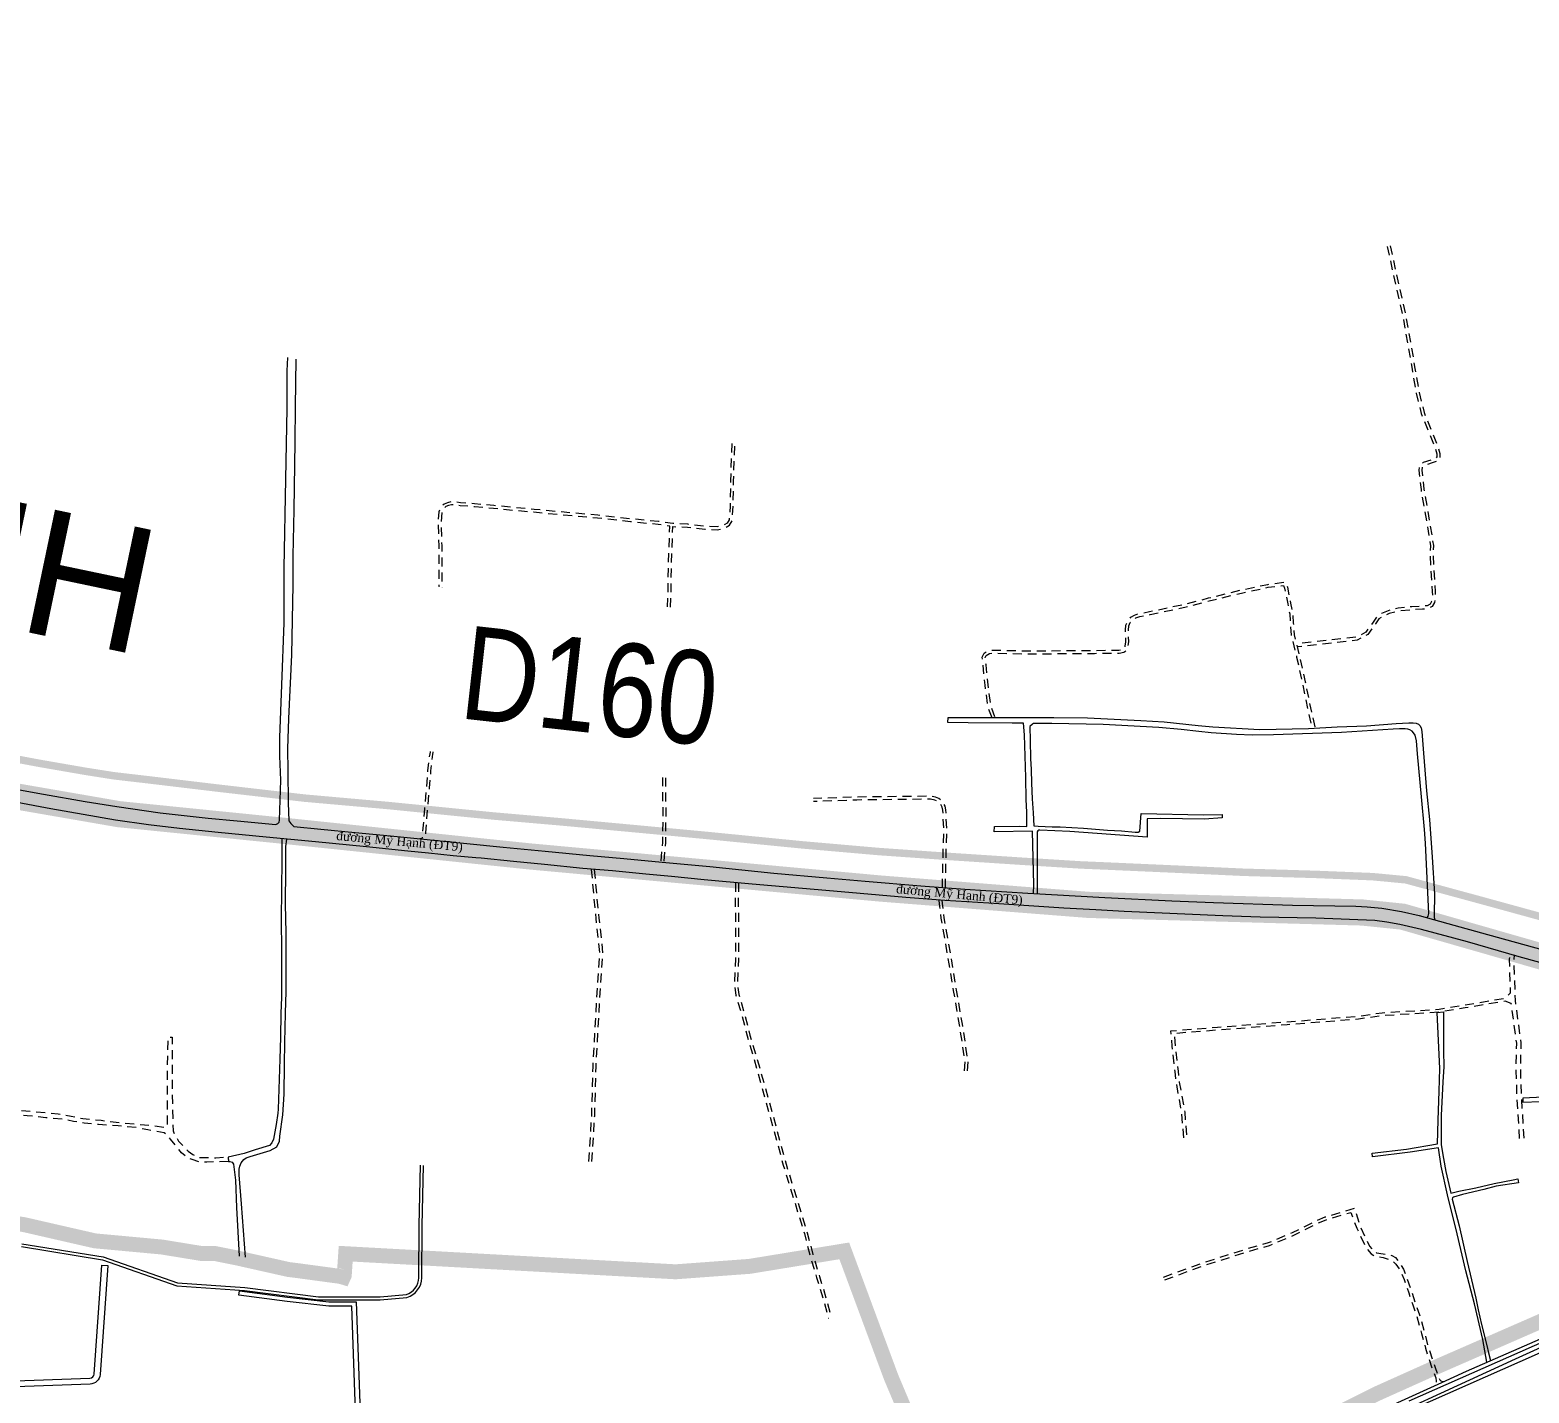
# Model space of a CAD drawing. Header units: metres. Extents: x 556238 to 587446, y 1177111 to 1219372.
# Drawn here: x 579595 to 580598, y 1202822 to 1203734 of the extents above; entities that cross this region are included whole.
import ezdxf

# ---------------------------------------------------------------- set-up
doc = ezdxf.new("R2010")
doc.units = ezdxf.units.M
doc.header["$MEASUREMENT"] = 0
doc.set_wipeout_variables(frame=1)
for name, pattern in [('CONTINOUS', [0]), ('DASHED2', [0.375, 0.25, -0.125]), ('HIDDEN2', [4.7625, 3.175, -1.5875]), ('Xr_GT Ben Luc$0$ACAD_ISO05W100', [33, 24, -3, 0, -3, 0, -3]), ('Xr_Nen GT$0$MON', [10, 6, -4])]:
    doc.linetypes.add(name, pattern=pattern)
for name, color, linetype, lineweight in [('CNTV-TEXT', 40, 'Continuous', 20), ('Pipe _Existing_PHL', 4, 'HIDDEN2', 30), ('PMV_TEXT', 3, 'CONTINOUS', 25), ('Xr_Nen GT$0$DUONG BT-NEN BT', 38, 'Continuous', 0), ('Xr_Nen GT$0$DUONG NHUA', 38, 'Continuous', 0), ('Xr_Nen GT$0$DUONG_DA', 38, 'Xr_Nen GT$0$MON', 0), ('Xr_Nen GT$1$SONG_HO', 250, 'Continuous', 0)]:
    doc.layers.add(name, color=color, linetype=linetype, lineweight=lineweight)
doc.layers.add('DUONG GIAO THONG', color=7, linetype='Continuous')
doc.layers.add('RANH XA', color=7, linetype='Xr_GT Ben Luc$0$ACAD_ISO05W100')
doc.styles.add('ARIAL', font='arial.ttf')
doc.styles.add('VNI-Helve-Condense_G', font='Vhelvcn.ttf')
doc.styles.add('Xr_Nen GT$0$Style-Times New Roman IF', font='times.ttf')

# ---------------------------------------------------------------- blocks, each defined once
blk = doc.blocks.new('GT CHINH')
at = {"layer": 'DUONG GIAO THONG', "color": 9, "ltscale": 0.1, "const_width": 17.5}
blk.add_lwpolyline([(14106.5, 4038), (14262.9, 4010.9), (14374, 3999.7), (14538.1, 3982.6), (14772.8, 3961.1), (14911.6, 3950.2), (15094.8, 3945.1), (15121.9, 3942.3), (15264.7, 3901.3)], dxfattribs=at)
at = {"layer": 'CNTV-TEXT', "ltscale": 5, "insert": (13960.9, 4216.6), "char_height": 84, "width": 701.804, "attachment_point": 5, "rotation": 348.1657, "style": 'ARIAL', "bg_fill": 3, "box_fill_scale": 1.2, "bg_fill_color": 256, "bg_fill_transparency": 0}
blk.add_mtext('Đ.MỸ HẠNH', dxfattribs=at)

msp = doc.modelspace()

# ---------------------------------------------------------------- linework, layer by layer
at = {"layer": 'Xr_Nen GT$0$DUONG BT-NEN BT', "flags": 128}
for points in [[(580266.43623, 1203156.37434), (580266.64826, 1203162.12321), (580265.83053, 1203198.00377), (580240.25274, 1203197.47262), (580240.31183, 1203201.13202), (580257.20628, 1203201.36807), (580261.93177, 1203201.07298), (580262.0339, 1203210.62586), (580261.62685, 1203219.27698), (580261.36765, 1203234.01235), (580260.3622, 1203262.45369), (580259.87686, 1203270.25846), (580252.29503, 1203270.22118), (580222.8, 1203270.44377), (580209.16456, 1203270.74121), (580209.27641, 1203274.1263), (580248.40478, 1203274.08912), (580279.97125, 1203274.13283), (580302.50692, 1203273.86828), (580338.19269, 1203272.16622), (580353.88571, 1203271.12247), (580376.76399, 1203268.77352), (580386.51259, 1203267.80168), (580417.9993, 1203265.97511), (580450.44162, 1203266.79384), (580469.62636, 1203267.72567), (580489.18848, 1203268.47589), (580509.04968, 1203270.10847), (580517.60195, 1203270.40727), (580520.47265, 1203270.58654), (580522.50591, 1203270.22801), (580524.00108, 1203269.57069), (580524.9579, 1203268.79382), (580525.79532, 1203267.12065), (580526.33343, 1203264.73042), (580527.47091, 1203250.2513), (580529.50442, 1203225.00125), (580531.41927, 1203205.90056), (580533.26969, 1203180.53916), (580534.69385, 1203156.13985), (580534.50638, 1203141.55973), (580534.61896, 1203140.21219), (580534.98685, 1203138.72599)], [(580529.95377, 1203140.16086), (580530.56628, 1203141.0319), (580530.98646, 1203142.92893), (580528.81337, 1203189.92733), (580528.00828, 1203199.22893), (580526.2065, 1203221.05954), (580523.49021, 1203249.85013), (580522.72573, 1203258.49012), (580521.93693, 1203262.14913), (580520.79215, 1203263.91277), (580519.76652, 1203265.00912), (580518.28741, 1203265.9148), (580516.92792, 1203266.31997), (580515.25817, 1203266.55827), (580511.4416, 1203266.41531), (580507.12437, 1203266.31997), (580472.53742, 1203263.95795), (580427.15217, 1203262.5501), (580412.87358, 1203262.28702), (580402.37825, 1203262.716), (580385.35687, 1203263.85997), (580376.99839, 1203264.64894), (580365.38212, 1203266.00741), (580350.28823, 1203267.29688), (580313.14449, 1203269.39425), (580278.63268, 1203270.0671), (580266.52912, 1203270.13911), (580265.69412, 1203269.68623), (580264.11993, 1203268.04174), (580264.28382, 1203258.59161), (580264.52114, 1203246.71018), (580264.80636, 1203239.33253), (580265.1779, 1203230.09543), (580265.6078, 1203219.6034), (580266.13302, 1203210.37058), (580266.63513, 1203201.64365), (580269.48322, 1203201.41921), (580279.02027, 1203201.01326), (580284.42197, 1203200.79828), (580299.92242, 1203199.95779), (580315.96923, 1203198.73731), (580325.39346, 1203198.21162), (580334.45247, 1203197.30409), (580336.53096, 1203197.35298), (580337.6879, 1203197.93087)], [(579763.45654, 1203193.00347), (579763.49034, 1203179.00543), (579763.02567, 1203138.78854), (579763.14384, 1203117.8679), (579763.1774, 1203101.42988), (579763.1436, 1203086.81365), (579762.80537, 1203076.01589), (579762.49972, 1203060.08384), (579762.1948, 1203045.33197), (579760.94158, 1203011.9282), (579760.90778, 1203009.32661), (579759.75717, 1203001.57756), (579757.82894, 1202991.76705), (579756.81377, 1202989.491), (579755.2921, 1202987.56509), (579745.62083, 1202984.62556), (579738.30913, 1202982.3582), (579727.62317, 1202979.92543), (579727.81624, 1202977.01723), (579728.69549, 1202976.94971), (579730.28475, 1202976.44285), (579731.09641, 1202975.15894), (579732.41528, 1202964.33093), (579733.15812, 1202946.10204), (579734.92246, 1202913.45669)], [(579739.17136, 1202912.80083), (579736.4152, 1202948.58077), (579734.9762, 1202968.01492), (579734.97717, 1202971.70271), (579735.35844, 1202973.81521), (579736.26152, 1202976.0773), (579738.13333, 1202978.15526), (579739.69293, 1202979.43663), (579742.29251, 1202980.33714), (579755.71568, 1202984.19141), (579760.1523, 1202986.7889), (579761.88989, 1202990.5414), (579762.16733, 1202993.90073), (579764.2502, 1203008.06016), (579765.01492, 1203021.99301), (579765.32738, 1203041.93), (579765.57102, 1203056.59697), (579765.95326, 1203076.16197), (579766.47483, 1203090.68959), (579766.44006, 1203105.04127), (579766.47483, 1203115.71647), (579766.33599, 1203129.96382), (579765.84943, 1203149.09009), (579766.12785, 1203172.63525), (579766.12882, 1203187.76184), (579766.75397, 1203192.75912)], [(580569.82207, 1202842.67395), (580567.06784, 1202857.75419), (580561.55866, 1202881.55063), (580555.827, 1202903.81422), (580549.87479, 1202928.45008), (580543.42703, 1202954.57663), (580539.23892, 1202973.81863), (580537.52953, 1202986.06415), (580518.41579, 1202983.09213), (580493.4082, 1202980.06507), (580493.07775, 1202982.54176), (580515.99226, 1202985.18355), (580536.70329, 1202988.76098), (580537.25598, 1203004.58305), (580537.91712, 1203024.03056), (580538.4134, 1203039.2441), (580536.56834, 1203076.71566), (580540.82089, 1203077.1302), (580540.88994, 1203050.95691), (580540.99426, 1203040.3546), (580540.40169, 1203030.27242), (580539.32013, 1203007.66934), (580539.1808, 1202994.24188), (580539.28439, 1202988.16054), (580540.71341, 1202979.02366), (580542.45684, 1202970.2329), (580545.76983, 1202955.62214), (580551.02273, 1202957.03857), (580562.46855, 1202959.31189), (580574.62512, 1202962.14856), (580587.40125, 1202964.70165), (580590.53066, 1202965.40113), (580591.02062, 1202962.6032), (580576.07457, 1202960.32989), (580567.77372, 1202958.15484), (580553.48589, 1202954.79521), (580547.46536, 1202953.11648), (580546.83534, 1202952.66183), (580546.69529, 1202951.64755), (580551.38381, 1202933.93761), (580556.72059, 1202910.00817), (580562.46028, 1202885.41271), (580564.11812, 1202877.55857), (580566.26227, 1202867.78241), (580569.79897, 1202853.80702), (580571.02739, 1202848.95651), (580572.23976, 1202843.68727)], [(579813.74751, 1202784.35858), (579810.42096, 1202880.06368), (579794.87015, 1202879.98328), (579766.94908, 1202883.22204), (579734.79086, 1202887.34107), (579735.172, 1202890.31676), (579767.3125, 1202886.2), (579795.03583, 1202882.98417), (579813.31798, 1202883.07869), (579816.74579, 1202784.46011)]]:
    msp.add_lwpolyline(points, dxfattribs=at)
msp.add_lwpolyline([(580337.6879, 1203197.93087), (580338.61727, 1203209.88885), (580380.1555, 1203208.9515), (580392.73714, 1203209.18657), (580392.77618, 1203206.84655), (580380.91028, 1203206.06654), (580351.50472, 1203206.5364), (580342.52724, 1203206.34141), (580342.58443, 1203194.00753), (580290.77432, 1203197.68095), (580270.69391, 1203198.69904, 0.4413420227), (580268.88207, 1203196.90448), (580268.93088, 1203156.25264)], format="xyb", dxfattribs=at)
msp.add_lwpolyline([(580648.30202, 1203021.99096), (580593.99198, 1203019.37512), (580593.99198, 1203016.70796), (580629.36019, 1203018.04154), (580629.60627, 1203016.18325), (580649.23015, 1203017.49136)], close=True, dxfattribs=at)
at = {"layer": 'Xr_Nen GT$0$DUONG NHUA', "flags": 128}
for points in [[(579759.35718, 1203202.3768), (579760.70985, 1203203.22549), (579761.59761, 1203204.11243), (579761.939, 1203205.34062), (579762.91771, 1203232.03608), (579762.1311, 1203248.151), (579762.19942, 1203260.64839), (579763.56158, 1203295.84107), (579764.93152, 1203337.3493), (579765.0424, 1203374.31187), (579766.1935, 1203433.70206), (579766.98813, 1203480.8442), (579767.15299, 1203506.1891), (579767.45815, 1203515.05334), (579767.45815, 1203515.05334)], [(579772.88612, 1203513.84573), (579772.3288, 1203481.98183), (579772.21671, 1203458.28298), (579771.51958, 1203413.12238), (579770.9027, 1203382.36459), (579770.84555, 1203362.76778), (579769.88898, 1203315.97128), (579767.9272, 1203273.52225), (579767.19919, 1203253.02464), (579767.53499, 1203238.39358), (579767.75894, 1203216.98239), (579768.20513, 1203204.99371), (579769.49069, 1203203.19211), (579770.57784, 1203201.93064), (579771.57156, 1203201.14899)], [(579585.55727, 1203226.15694), (579603.9734, 1203222.82103), (579631.84609, 1203217.76081), (579653.14848, 1203214.42774), (579682.09203, 1203210.23992), (579714.15162, 1203206.62843), (579733.57295, 1203204.81493), (579759.35718, 1203202.3768), (579759.35718, 1203202.3768)], [(580635.43738, 1203101.82031), (580591.4763, 1203113.962), (580556.77409, 1203123.9909), (580525.99982, 1203132.25646), (580511.59017, 1203135.62867), (580502.80763, 1203137.15137), (580494.81486, 1203138.23807), (580455.41829, 1203139.80556), (580418.06885, 1203140.52788), (580393.25213, 1203141.40242), (580327.13956, 1203144.27939), (580308.24928, 1203145.43889), (580286.82046, 1203146.47123), (580236.60881, 1203149.71199), (580207.18576, 1203151.60639), (580180.95582, 1203153.58061), (580132.53988, 1203157.76726), (580078.22862, 1203162.43919), (580046.1221, 1203165.54002), (580024.33511, 1203167.65895), (580006.96553, 1203169.27641), (579984.75131, 1203171.36178), (579964.92926, 1203172.98216), (579939.34685, 1203175.68319), (579918.42306, 1203177.74065), (579896.75303, 1203179.95161), (579893.32648, 1203180.18503), (579878.08645, 1203181.57258), (579861.68511, 1203183.2439), (579847.73843, 1203184.59573), (579820.20105, 1203187.43406), (579785.90127, 1203190.96416), (579752.88316, 1203194.04996), (579720.87974, 1203197.22173), (579694.91144, 1203199.79102), (579674.36648, 1203202.15362), (579652.25269, 1203205.27124), (579608.91019, 1203212.90328), (579586.46327, 1203217.18741)], [(579771.57156, 1203201.14899), (579789.54058, 1203199.34272), (579812.5256, 1203197.01612), (579836.25857, 1203194.77247), (579887.17877, 1203189.68844), (579911.57409, 1203187.33979), (579939.79231, 1203184.56245), (579969.59177, 1203181.63532), (579992.23443, 1203179.60802), (580017.97489, 1203177.34173), (580049.97418, 1203174.37185), (580092.72192, 1203169.97072), (580128.20952, 1203166.82861), (580153.77807, 1203164.62927), (580191.0694, 1203161.32234), (580220.60965, 1203159.24946), (580262.64908, 1203156.60318), (580314.19371, 1203153.52548), (580359.01338, 1203151.40908), (580386.89021, 1203150.27564), (580439.67493, 1203148.58519), (580482.11435, 1203147.75153), (580489.7633, 1203147.43175), (580499.5829, 1203146.5126), (580512.66589, 1203144.2227), (580524.60338, 1203141.61486), (580547.82912, 1203135.17257), (580580.77963, 1203125.87145), (580637.48159, 1203110.43395)], [(581098.64264, 1203053.51966), (581092.50515, 1203053.16543), (581086.58917, 1203052.56773), (581078.18644, 1203051.30323), (581067.65561, 1203048.84412), (581046.21366, 1203041.43866), (581016.62939, 1203031.1698), (580997.85972, 1203025.0831), (580967.90026, 1203016.03385), (580957.32785, 1203012.90784), (580946.59326, 1203009.37296), (580930.34438, 1203001.44045), (580900.12378, 1202987.22588), (580861.19139, 1202969.07507), (580807.77422, 1202943.98574), (580792.23754, 1202936.85811), (580756.80879, 1202921.17519), (580738.11546, 1202912.1801), (580706.50328, 1202898.33576), (580632.84024, 1202864.74247), (580588.67417, 1202844.52649), (580538.87175, 1202821.71331), (580499.9238, 1202803.83651), (580476.03497, 1202792.1478)], [(580470.57467, 1202796.87662), (580497.93625, 1202810.07944), (580539.78675, 1202828.94321), (580556.17884, 1202836.6822), (580617.99169, 1202863.60513)], [(580517.94132, 1202816.71701), (580626.41454, 1202864.77798)]]:
    msp.add_lwpolyline(points, dxfattribs=at)
for points in [[(579578.97294, 1202829.89336), (579634.97608, 1202831.88375, 0.3837201629), (579637.86225, 1202834.67294), (579642.95507, 1202907.62684), (579646.94536, 1202907.34828), (579641.85254, 1202834.39438, -0.383720163), (579635.11816, 1202827.88627), (579579.11502, 1202825.89589, 0.4076502565)], [(580622.83016, 1202534.27974), (580566.57756, 1202527.6941, -0.4230708898), (580553.10166, 1202536.35807), (580539.64923, 1202603.08385), (580533.249, 1202673.37149), (580528.07914, 1202712.93118), (580515.732, 1202770.86417), (580506.35831, 1202799.66811, -0.3753555437), (580508.94216, 1202805.71961), (580520.45966, 1202811.27025), (580628.90028, 1202859.31678)]]:
    msp.add_lwpolyline(points, format="xyb", dxfattribs=at)
at = {"layer": 'Xr_Nen GT$0$DUONG_DA', "flags": 128}
for points in [[(580503.22867, 1203589.40116), (580506.78146, 1203572.83504), (580513.39953, 1203543.60752), (580517.21602, 1203522.48443), (580519.74561, 1203507.24761), (580522.50365, 1203491.24498), (580525.97269, 1203477.55349), (580530.99116, 1203464.93117), (580535.2847, 1203454.34732), (580536.43458, 1203450.49019), (580536.43458, 1203448.61661), (580535.59514, 1203447.35847), (580532.56453, 1203446.42675), (580527.32681, 1203444.65271), (580524.60392, 1203442.66455), (580524.29052, 1203439.53287), (580525.76937, 1203426.58174), (580529.92686, 1203402.41795), (580532.07843, 1203388.96391), (580531.84569, 1203382.14348), (580532.29617, 1203373.30391), (580533.31719, 1203358.41082), (580533.38352, 1203354.30173), (580532.88481, 1203351.6545), (580531.89015, 1203349.84888), (580529.83346, 1203348.9199), (580526.56718, 1203348.49984), (580519.53668, 1203348.15883), (580510.57022, 1203347.2559), (580503.82304, 1203345.57923), (580499.42314, 1203343.70016), (580496.19031, 1203341.53607), (580493.73636, 1203337.94369), (580488.81211, 1203331.12196), (580482.43958, 1203327.80567), (580442.55809, 1203323.33142)], [(580505.18421, 1203589.82055), (580508.7346, 1203573.26559), (580515.35985, 1203544.00636), (580519.18668, 1203522.82602), (580521.71759, 1203507.58124), (580524.46143, 1203491.66106), (580527.87938, 1203478.17118), (580532.84708, 1203465.67655), (580537.174, 1203455.01044), (580538.43458, 1203450.78197), (580538.43458, 1203448.01064), (580536.86357, 1203445.65605), (580533.17933, 1203444.52338), (580528.25869, 1203442.85673), (580526.505, 1203441.57625), (580526.30192, 1203439.5469), (580527.75002, 1203426.86498), (580531.8999, 1203402.74544), (580534.08386, 1203389.08888), (580533.84743, 1203382.1603), (580534.29269, 1203373.42321), (580535.31608, 1203358.49542), (580535.38654, 1203354.131), (580534.791, 1203350.96977), (580533.32052, 1203348.3004), (580530.38468, 1203346.97432), (580526.74346, 1203346.50604), (580519.68542, 1203346.1637), (580510.91334, 1203345.28034), (580504.46103, 1203343.67694), (580500.38045, 1203341.93425), (580497.62388, 1203340.08897), (580495.37319, 1203336.79415), (580490.15614, 1203329.56678), (580483.03257, 1203325.85965), (580442.78107, 1203321.34389)], [(580064.56767, 1203457.43125), (580064.26655, 1203449.09326), (580063.75026, 1203432.21636), (580063.49408, 1203415.71228), (580062.78357, 1203406.31531), (580061.48665, 1203404.19144), (580059.84354, 1203403.18396), (580057.79324, 1203402.19908), (580054.69048, 1203401.76059), (580046.64997, 1203402.05658), (580035.08601, 1203403.43106), (580025.20823, 1203403.85834), (580025.21324, 1203403.99102), (580015.6119, 1203405.21206), (579997.10272, 1203407.04554), (579974.86736, 1203409.48555), (579947.85322, 1203411.88074), (579932.34422, 1203413.39447), (579905.24841, 1203415.91286), (579892.50405, 1203417.11496), (579882.98785, 1203417.83108), (579879.78946, 1203418.23057), (579876.80105, 1203418.39878), (579874.33583, 1203417.83695), (579872.12064, 1203416.95163), (579870.11895, 1203415.0879), (579868.49485, 1203411.7111), (579867.96078, 1203403.87151), (579868.47857, 1203389.0427), (579868.50459, 1203362.7176), (579869.79994, 1203326.66554), (579869.94053, 1203295.89035), (579869.36265, 1203286.64671), (579869.23472, 1203283.64309), (579868.86349, 1203279.33227), (579864.84389, 1203262.86014), (579862.41938, 1203249.81214), (579861.76617, 1203245.96588), (579861.03703, 1203238.59902), (579860.15045, 1203227.08314), (579858.87219, 1203213.01432), (579858.22585, 1203204.65821), (579857.66013, 1203197.19107), (579857.20369, 1203192.71059)], [(580019.29376, 1203177.96992), (580020.46537, 1203190.38481), (580020.586, 1203211.17097), (580020.39663, 1203231.13519), (580020.71559, 1203248.70725), (580021.35395, 1203271.3179), (580022.27164, 1203300.8781), (580022.67052, 1203315.76495), (580023.10907, 1203335.22712), (580023.86687, 1203355.61635), (580024.18588, 1203376.76011), (580025.13283, 1203401.85973), (580034.92453, 1203401.43617), (580046.49489, 1203400.06093), (580054.79444, 1203399.75541), (580058.37992, 1203400.26212), (580060.80174, 1203401.42546), (580062.94261, 1203402.73814), (580064.74156, 1203405.68414), (580065.4929, 1203415.62129), (580065.74978, 1203432.17026), (580066.26544, 1203449.02659), (580066.56637, 1203457.35907)], [(580017.3026, 1203178.15783), (580018.46591, 1203190.48476), (580018.58595, 1203211.16728), (580018.39646, 1203231.14386), (580018.7161, 1203248.75362), (580019.35483, 1203271.37716), (580020.27247, 1203300.93592), (580020.67112, 1203315.81426), (580021.10991, 1203335.28679), (580021.86743, 1203355.66858), (580022.18645, 1203376.8129), (580023.14567, 1203402.23785), (580015.38712, 1203403.22453), (579996.89506, 1203405.05633), (579974.66994, 1203407.49521), (579947.66776, 1203409.88934), (579932.15453, 1203411.40348), (579905.06196, 1203413.92157), (579892.33509, 1203415.12202), (579882.78875, 1203415.84041), (579879.60911, 1203416.23756), (579876.97036, 1203416.38609), (579874.93279, 1203415.92171), (579873.20995, 1203415.23317), (579871.75785, 1203413.88115), (579870.46406, 1203411.19113), (579869.96316, 1203403.83835), (579870.47854, 1203389.0786), (579870.50456, 1203362.75451), (579871.79978, 1203326.70603), (579871.94081, 1203295.83246), (579871.36, 1203286.54175), (579871.23106, 1203283.51468), (579870.84292, 1203279.0075), (579866.80007, 1203262.44006), (579864.38855, 1203249.462), (579863.74959, 1203245.69963), (579863.02945, 1203238.42375), (579862.14349, 1203226.91588), (579860.8652, 1203212.84671), (579860.22002, 1203204.50555), (579859.65245, 1203197.01415), (579859.19339, 1203192.50789)], [(580238.80308, 1203273.88772), (580236.62186, 1203279.60358), (580235.78349, 1203283.3312), (580234.06609, 1203295.71718), (580232.76284, 1203309.03293), (580232.11983, 1203314.55814), (580233.3544, 1203317.07663), (580236.50798, 1203318.98631), (580239.93287, 1203319.13918), (580262.15815, 1203318.65112), (580307.30935, 1203319.01583), (580323.66862, 1203319.21965), (580326.06804, 1203319.69187), (580327.25838, 1203320.48478), (580327.84334, 1203321.71524), (580328.22074, 1203324.73193), (580328.01941, 1203332.57199), (580328.281, 1203335.83912), (580329.50375, 1203338.64465), (580331.62992, 1203341.17586), (580334.09371, 1203342.51865), (580337.04792, 1203343.6309), (580344.11688, 1203344.94498), (580368.21539, 1203350.11542), (580383.62546, 1203354.0645), (580405.14182, 1203359.35613), (580423.1739, 1203363.18785), (580434.94775, 1203364.71284), (580436.42377, 1203361.23653), (580438.52479, 1203350.54873), (580439.87857, 1203343.62136), (580440.33074, 1203337.45153), (580440.85379, 1203329.44017), (580444.51478, 1203314.98084), (580448.23878, 1203298.00416), (580452.47745, 1203277.27133), (580454.82238, 1203267.42879)], [(580240.67164, 1203274.60078), (580238.54161, 1203280.18251), (580237.75307, 1203283.68859), (580236.05266, 1203295.95203), (580234.75154, 1203309.24595), (580234.17436, 1203314.20555), (580234.89208, 1203315.66966), (580237.10723, 1203317.01107), (580239.95553, 1203317.1382), (580262.14427, 1203316.65094), (580307.32988, 1203317.01593), (580323.87589, 1203317.22208), (580326.8452, 1203317.80646), (580328.82729, 1203319.12676), (580329.78789, 1203321.14741), (580330.22394, 1203324.63291), (580330.02146, 1203332.5177), (580330.24795, 1203335.34639), (580331.22147, 1203337.58006), (580332.91852, 1203339.60041), (580334.92864, 1203340.69594), (580337.58722, 1203341.69689), (580344.50949, 1203342.98371), (580368.6736, 1203348.16821), (580384.11254, 1203352.1247), (580405.58861, 1203357.40641), (580423.51075, 1203361.21477), (580433.69985, 1203362.5345), (580434.50148, 1203360.64649), (580436.56213, 1203350.16405), (580437.89269, 1203343.35552), (580438.33551, 1203337.31328), (580438.86998, 1203329.12696), (580442.5681, 1203314.52101), (580446.28217, 1203297.58957), (580450.52444, 1203276.83916), (580452.87684, 1203266.96528)], [(579565.17451, 1203220.61788), (579560.27662, 1203204.84499), (579546.35523, 1203164.11744), (579540.68046, 1203146.41395), (579531.62097, 1203120.92852), (579524.21761, 1203099.63511), (579520.51653, 1203087.58057), (579516.95211, 1203075.01292), (579513.64009, 1203066.95043), (579509.51544, 1203055.392), (579505.53304, 1203042.42124), (579502.53541, 1203033.38574), (579502.46465, 1203031.96872), (579503.16932, 1203030.03227), (579504.82545, 1203028.13104), (579512.92983, 1203025.3497), (579531.40553, 1203019.28251), (579546.14587, 1203015.47059), (579553.65111, 1203014.59038), (579576.10946, 1203012.22641), (579597.85025, 1203010.29005), (579613.79859, 1203008.80365), (579622.40484, 1203007.35678), (579630.40345, 1203005.70204), (579642.67114, 1203004.46722), (579654.82771, 1203003.02375), (579677.00764, 1203000.94346), (579685.53487, 1202999.67594), (579686.98383, 1203000.30565), (579686.87733, 1203019.86519), (579687.02079, 1203037.99366), (579687.35999, 1203060.2753), (579690.03544, 1203060.20406), (579690.03422, 1203028.16685), (579690.67542, 1202997.36505), (579690.99712, 1202996.70724), (579694.31473, 1202990.54071), (579700.73793, 1202983.76126), (579703.84157, 1202981.62261), (579708.59478, 1202979.58106), (579719.40402, 1202979.43849), (579727.62317, 1202979.92543), (579727.81624, 1202977.01723)], [(580207.5576, 1203160.1342), (580207.79755, 1203175.31831), (580208.47861, 1203198.91972), (580207.83373, 1203212.35464), (580207.26471, 1203214.67262), (580206.04242, 1203217.15879), (580204.81984, 1203218.60661), (580203.20844, 1203219.89466), (580200.90959, 1203220.68977), (580197.82218, 1203221.3659), (580181.62469, 1203221.24512), (580148.30525, 1203220.84895), (580119.19352, 1203219.84994)], [(580205.55785, 1203160.1658), (580205.798, 1203175.36296), (580206.47723, 1203198.90059), (580205.8453, 1203212.06561), (580205.37413, 1203213.98501), (580204.35593, 1203216.05604), (580203.41811, 1203217.16664), (580202.22893, 1203218.1172), (580200.36692, 1203218.76121), (580197.61312, 1203219.36429), (580181.64403, 1203219.24521), (580148.35144, 1203218.84936), (580119.26211, 1203217.85112)], [(579969.00307, 1202976.98189), (579970.85981, 1203007.6744), (579971.78639, 1203040.54298), (579974.23599, 1203085.15417), (579976.25941, 1203116.09032), (579975.67398, 1203123.1436), (579973.81717, 1203139.50436), (579972.29613, 1203155.54493), (579970.77986, 1203172.30048)], [(579970.99942, 1202976.86112), (579972.8581, 1203007.58582), (579973.78485, 1203040.45996), (579976.23241, 1203085.03408), (579978.26483, 1203116.10787), (579977.66463, 1203123.33913), (579975.8065, 1203139.71155), (579974.28761, 1203155.72946), (579972.77173, 1203172.48073)], [(580067.12763, 1203163.35332), (580066.87024, 1203149.66164), (580067.09437, 1203138.7539), (580067.06717, 1203112.6077), (580066.32308, 1203095.92003), (580067.33117, 1203088.28181), (580071.21219, 1203075.03824), (580074.82932, 1203060.99301), (580081.73869, 1203037.37493), (580089.87447, 1203008.18464), (580099.00313, 1202974.53909), (580113.13616, 1202928.62796), (580116.85571, 1202914.10292), (580121.3313, 1202899.35849), (580125.68225, 1202884.97969), (580129.20882, 1202871.97338)], [(580069.12727, 1203163.31573), (580068.87063, 1203149.66339), (580069.09439, 1203138.77341), (580069.06713, 1203112.5621), (580068.32894, 1203096.007), (580069.29381, 1203088.69633), (580073.14076, 1203075.569), (580076.75801, 1203061.52332), (580083.66183, 1203037.92422), (580091.80289, 1203008.71498), (580100.92452, 1202975.09531), (580115.06175, 1202929.17055), (580118.78227, 1202914.64172), (580123.24508, 1202899.9394), (580127.60494, 1202885.53113), (580131.13912, 1202872.49676)], [(580220.4012, 1203037.6228), (580220.66721, 1203044.22423), (580216.94894, 1203068.4086), (580212.99015, 1203091.31449), (580210.06515, 1203109.27335), (580204.74256, 1203139.71038), (580203.83387, 1203147.61044), (580203.37035, 1203151.68341)], [(580222.39958, 1203037.54227), (580222.67338, 1203044.33697), (580218.92289, 1203068.73089), (580214.96258, 1203091.64555), (580212.03726, 1203109.60638), (580206.72276, 1203139.99715), (580205.82091, 1203147.83778), (580205.35752, 1203151.90956)], [(580367.06412, 1202992.69786), (580365.66335, 1203009.63883), (580362.0407, 1203029.75258), (580361.22408, 1203037.24495), (580359.29882, 1203054.13718), (580358.39599, 1203064.38884), (580389.6384, 1203066.83128), (580436.02188, 1203070.39501), (580483.76808, 1203074.16735), (580499.76974, 1203076.46675), (580537.82904, 1203078.82969), (580555.00993, 1203081.71492), (580582.10362, 1203086.18189), (580585.74542, 1203089.85264), (580585.0417, 1203112.2329), (580585.23443, 1203115.36602)], [(580594.7354, 1202992.46457), (580593.01156, 1203021.92622), (580592.48844, 1203037.71326), (580592.78999, 1203056.24501), (580588.90827, 1203084.72097), (580588.0446, 1203112.18785), (580588.22877, 1203115.18183)], [(580591.74052, 1202992.28934), (580590.01446, 1203021.7889), (580589.48763, 1203037.68797), (580589.78668, 1203056.06579), (580586.15772, 1203082.68746), (580582.0404, 1203084.13058), (580555.33978, 1203079.7423), (580538.05724, 1203076.84001), (580499.97428, 1203074.4756), (580483.9893, 1203072.1786), (580436.17725, 1203068.40106), (580389.79295, 1203064.83726), (580360.56546, 1203062.55234), (580361.28886, 1203054.33818), (580363.21178, 1203037.46655), (580364.02138, 1203030.03853), (580367.64866, 1203009.89908), (580369.05732, 1202992.86267)], [(579727.81624, 1202977.01723), (579720.98672, 1202976.72292), (579713.31735, 1202976.40802), (579708.27479, 1202976.61792), (579703.54711, 1202978.1575), (579700.53539, 1202979.17228), (579696.36818, 1202982.63631), (579689.04895, 1202991.87391), (579686.68062, 1202994.69887), (579684.7896, 1202996.02854), (579673.75835, 1202998.12797), (579667.06963, 1202999.45755), (579653.92439, 1203000.82519), (579640.89732, 1203001.665), (579631.28659, 1203002.50812), (579624.10766, 1203003.76783), (579618.74973, 1203005.02745), (579605.60546, 1203006.21856), (579597.65621, 1203007.02333), (579593.0934, 1203007.55155), (579579.26076, 1203008.49626), (579559.60575, 1203010.59578), (579550.25545, 1203011.01413), (579539.55416, 1203013.40298), (579522.28962, 1203018.47667), (579507.35525, 1203022.9992), (579500.7718, 1203025.48349), (579499.12588, 1203024.67871), (579497.65504, 1203022.71923), (579493.76552, 1203008.9915), (579490.15514, 1202997.18618), (579485.80679, 1202982.49843), (579481.77843, 1202967.05606)], [(580353.56159, 1202899.56073), (580378.97476, 1202908.87473), (580409.87037, 1202918.72027), (580423.79054, 1202922.63271), (580439.83031, 1202929.44914), (580455.61524, 1202937.31334), (580461.67225, 1202939.82515), (580481.42355, 1202945.77963), (580484.81605, 1202933.87955), (580491.26916, 1202920.25605), (580493.88965, 1202917.11423), (580496.08632, 1202915.86331), (580500.47528, 1202915.07785), (580504.66777, 1202914.55422), (580506.24002, 1202914.06337), (580508.63096, 1202912.55794), (580510.8911, 1202909.90697), (580514.10829, 1202904.87837), (580516.401, 1202898.56206), (580519.41784, 1202889.74368), (580522.13826, 1202881.58049), (580524.80155, 1202874.28336), (580528.08415, 1202862.30278), (580530.71072, 1202852.48241), (580535.14272, 1202838.95113), (580537.47434, 1202832.83876), (580538.26192, 1202830.87107), (580539.01692, 1202830.14954), (580540.13276, 1202829.62483), (580541.01906, 1202829.59204)], [(580354.24983, 1202897.68288), (580379.6228, 1202906.98215), (580410.44474, 1202916.80421), (580424.45495, 1202920.74195), (580440.66812, 1202927.63208), (580456.44523, 1202935.49237), (580462.34565, 1202937.93925), (580478.805, 1202942.85552), (580482.72954, 1202932.37647), (580489.02557, 1202919.04113), (580492.42415, 1202915.07385), (580495.38579, 1202913.35901), (580500.4675, 1202912.68646), (580503.8335, 1202911.6103), (580506.32488, 1202910.23144), (580507.36899, 1202909.72674), (580508.96798, 1202908.09269), (580511.61449, 1202904.41222), (580514.51469, 1202897.89711), (580517.52294, 1202889.10382), (580520.24979, 1202880.92134), (580522.89446, 1202873.67521), (580526.15363, 1202861.78014), (580528.79289, 1202851.91233), (580533.25698, 1202838.28307), (580535.61149, 1202832.1107), (580535.95704, 1202829.88606), (580535.75863, 1202828.63211), (580535.39584, 1202827.57605), (580535.16509, 1202826.88301)]]:
    msp.add_lwpolyline(points, dxfattribs=at)
at = {"layer": 'Xr_Nen GT$1$SONG_HO', "flags": 128}
for points in [[(579589.19788, 1202919.91933), (579643.53114, 1202911.08434), (579693.30799, 1202893.65747), (579738.55553, 1202890.64022), (579787.88439, 1202884.42785), (579829.32345, 1202884.41861), (579847.19131, 1202885.98152, 0.324982261), (579857.22097, 1202899.12945), (579857.43568, 1202933.96573), (579858.25794, 1202974.33382)], [(579589.53908, 1202921.89012), (579644.02587, 1202913.03016), (579693.71229, 1202895.63495), (579738.74718, 1202892.63189), (579788.01006, 1202886.42782), (579829.23636, 1202886.41863), (579846.80577, 1202887.95543, 0.3201132474), (579855.22112, 1202899.1595), (579855.4358, 1202933.99226), (579856.25836, 1202974.37455)]]:
    msp.add_lwpolyline(points, format="xyb", dxfattribs=at)

# ---------------------------------------------------------------- texts
at = {"layer": 'Xr_Nen GT$0$DUONG NHUA', "char_height": 6, "attachment_point": 1, "rotation": 354.84088938, "style": 'Xr_Nen GT$0$Style-Times New Roman IF'}
for insert in [(579800.23801, 1203198.13745), (580174.8791, 1203162.50777)]:
    msp.add_mtext_dynamic_manual_height_columns('đường Mỹ Hạnh (ĐT9)', width=101.0570395, gutter_width=5, heights=[0], dxfattribs=dict(at, insert=insert))

# ---------------------------------------------------------------- next in the draw order: block references
at = {"layer": 'DUONG GIAO THONG'}
msp.add_blockref('GT CHINH', (565391.56753, 1199198.47471), dxfattribs=at)

# ---------------------------------------------------------------- next in the draw order: linework, layer by layer
at = {"layer": 'Pipe _Existing_PHL', "color": 5, "linetype": 'DASHED2', "ltscale": 500, "const_width": 5, "flags": 128}
msp.add_lwpolyline([(578621.9766, 1203523.17916), (578669.13791, 1203521.18088), (578707.34932, 1203518.62651), (578725.89174, 1203516.33597), (578751.70812, 1203511.15763), (578769.12598, 1203505.93196), (578783.4415, 1203498.63243), (578797.1853, 1203488.75869), (578811.7291, 1203475.55811), (578841.08339, 1203449.45325), (578859.69926, 1203433.43884), (578886.63073, 1203414.42712), (578898.66959, 1203406.54273), (578914.49562, 1203397.03721), (578922.86966, 1203392.3521), (578937.47068, 1203386.02803), (578946.08561, 1203383.31882), (578973.47789, 1203377.88157), (579025.08117, 1203368.21303), (579080.5357, 1203358.85164), (579102.65566, 1203354.42297), (579115.38334, 1203352.3435), (579160.04406, 1203343.01256), (579219.18229, 1203326.27791), (579281.96792, 1203308.62369), (579323.35517, 1203297.91191), (579341.71278, 1203293.62706), (579387.80651, 1203283.18023), (579448.46907, 1203270.25524), (579496.7001, 1203262.1471), (579550.41915, 1203252.98304), (579600.99475, 1203243.46057), (579632.32236, 1203238.02631), (579650.76815, 1203235.11988), (579661.12686, 1203233.90221), (579673.65071, 1203232.45025), (579720.09367, 1203226.89073), (579778.72197, 1203220.11732), (579834.92842, 1203215.13203), (579904.76372, 1203208.18552), (579949.67048, 1203204.2913), (580000.84895, 1203199.55127), (580047.10002, 1203195.21216), (580111.39855, 1203188.86401), (580162.81875, 1203184.37322), (580205.51029, 1203181.37312), (580264.65346, 1203177.49268), (580298.38194, 1203175.39086), (580315.75502, 1203174.65007), (580365.61876, 1203172.41829), (580407.10589, 1203170.48831), (580455.13995, 1203169.0731), (580493.2691, 1203167.54911), (580504.05258, 1203166.53888), (580515.71696, 1203165.42119), (580529.73553, 1203161.57785), (580566.12118, 1203151.68806), (580625.64228, 1203135.34609), (580668.6807, 1203123.44251), (580694.03458, 1203116.21596), (580718.00607, 1203109.38343), (580769.13988, 1203096.17873), (580827.25903, 1203080.70623), (580859.34, 1203071.7582), (580868.37198, 1203068.62957), (580875.3706, 1203066.27949), (580915.86863, 1203055.38552), (580943.52107, 1203047.4398), (580951.05637, 1203046.74699), (580962.62045, 1203047.03263), (580967.81926, 1203047.63361), (580971.73606, 1203048.26573), (580984.81032, 1203051.58373), (580997.47899, 1203055.26775), (581027.30966, 1203066.70836), (581050.57772, 1203074.6434), (581070.12443, 1203080.27627), (581086.63042, 1203082.62392), (581099.3803, 1203083.03159), (581172.90651, 1203078.78286), (581247.90566, 1203075.15943), (581297.69965, 1203074.68394), (581376.8391, 1203075.12061), (581459.73243, 1203076.57285), (581486.12172, 1203076.5585), (581556.5815, 1203076.78447), (581631.64421, 1203078.01926), (581653.84685, 1203078.60545), (581664.57916, 1203078.23202), (581681.27155, 1203076.46704), (581697.56482, 1203074.60758), (581743.43916, 1203066.47844), (581829.69137, 1203052.14074), (581917.63982, 1203037.94629), (581972.73609, 1203028.40587), (582073.67539, 1203011.68841), (582139.80618, 1202999.92852), (582181.69375, 1202992.97148), (582203.96282, 1202989.09702), (582223.74548, 1202986.04892), (582243.13522, 1202983.38679), (582273.91976, 1202981.25458), (582362.69601, 1202974.15523), (582423.90637, 1202969.89631), (582532.6077, 1203010.50327)], dxfattribs=at)
at = {"layer": 'RANH XA', "color": 210, "ltscale": 5, "const_width": 10, "flags": 128}
msp.add_lwpolyline([(571893.04626, 1203945.43776), (571893.2337, 1203927.84527), (571893.27241, 1203880.43489), (571893.28362, 1203865.96713), (571890.63556, 1203808.29271), (571890.14103, 1203797.51937), (571862.52023, 1203795.88706), (571861.59901, 1203788.83893), (571858.69485, 1203766.67812), (571852.99761, 1203723.20503), (571833.62725, 1203722.09819), (571831.92149, 1203721.63352), (571841.60512, 1203712.66459), (571891.77157, 1203666.89086), (571918.04344, 1203636.48476), (571957.4114, 1203599.63273), (571984.03144, 1203570.54348), (571997.30929, 1203556.33186), (572009.57765, 1203533.33672), (572036.77381, 1203476.84725), (572061.13582, 1203419.22905), (572083.10792, 1203368.70715), (572105.76938, 1203319.19633), (572128.02259, 1203278.85145), (572147.52092, 1203238.30243), (572167.86505, 1203197.74932), (572187.57637, 1203157.61668), (572207.50376, 1203118.34132), (572218.67602, 1203095.19894), (572228.90165, 1203073.33162), (572248.38603, 1203028.75256), (572267.23909, 1202984.38602), (572289.26455, 1202936.83137), (572303.67095, 1202895.02424), (572318.23896, 1202872.08744), (572325.3944, 1202855.52651), (572326.56329, 1202845.06799), (572328.02355, 1202844.09561), (572328.95087, 1202843.49745), (572393.33655, 1202801.94175), (572427.4454, 1202779.92645), (572450.51236, 1202765.03883), (572459.36226, 1202759.33625), (572472.35162, 1202750.96605), (572525.98104, 1202716.40937), (572530.63258, 1202713.41256), (572534.27892, 1202711.05408), (572539.96054, 1202707.37788), (572562.20075, 1202692.5143), (572588.72192, 1202674.78979), (572615.38981, 1202656.96594), (572629.73686, 1202647.37867), (572662.35071, 1202623.20758), (572679.19902, 1202610.72278), (572679.21365, 1202610.71195), (572705.53588, 1202592.45186), (572805.86774, 1202523.93955), (572795.75574, 1202499.5331), (572883.55026, 1202441.46942), (572991.80743, 1202385.1528), (573081.0731, 1202341.45824), (573119.44715, 1202328.43041), (573158.88984, 1202312.52461), (573228.42399, 1202272.47199), (573251.46149, 1202261.04269), (573288.33289, 1202247.62068), (573299.01342, 1202234.24835), (573313.92505, 1202224.95764), (573356.52236, 1202214.45682), (573398.12705, 1202206.45088), (573500.36742, 1202185.72107), (573556.7003, 1202175.52226), (573610.51888, 1202162.94221), (573626.76659, 1202160.69059), (573624.11774, 1202164.95715), (573615.79874, 1202180.78307), (573606.7443, 1202208.50807), (573598.72138, 1202234.91383), (573590.16107, 1202262.32969), (573578.8538, 1202292.34274), (573569.31261, 1202324.57091), (573562.83697, 1202345.972), (573551.27099, 1202376.47758), (573533.73496, 1202428.66993), (573522.87886, 1202458.78785), (573520.13071, 1202478.70907), (573519.26719, 1202497.84482), (573518.71529, 1202516.04701), (573516.10491, 1202552.07419), (573516.13974, 1202566.17387), (573514.6953, 1202589.33513), (573514.07384, 1202612.56134), (573508.51192, 1202697.46262), (573505.01922, 1202787.0907), (573502.02941, 1202876.71554), (573499.52951, 1202966.33917), (573496.04275, 1203057.94579), (573492.06835, 1203150.0515), (573486.60631, 1203242.15789), (573483.63217, 1203339.70488), (573480.69111, 1203450.62373), (573480.14391, 1203529.35104), (573477.75653, 1203620.36008), (573472.40686, 1203701.67468), (573468.72643, 1203776.36266), (573476.50966, 1203780.81239), (573495.46052, 1203792.2169), (573544.01198, 1203850.67441), (573596.75309, 1203912.20583), (573633.37803, 1203954.38755), (573678.16769, 1204004.48524), (573726.71362, 1204060.30133), (573772.38253, 1204112.60532), (573820.49146, 1204167.97157), (573866.60636, 1204220.71534), (573915.5902, 1204276.53029), (573966.55801, 1204334.53882), (574012.90239, 1204389.91939), (574059.45199, 1204441.77225), (574111.52898, 1204501.97649), (574146.61915, 1204543.29212), (574195.60635, 1204600.8656), (574242.61058, 1204656.24548), (574248.43803, 1204662.62558), (574253.70857, 1204664.952), (574259.00115, 1204667.29636), (574268.37017, 1204671.81413), (574294.49999, 1204683.87466), (574327.69922, 1204697.56732), (574355.19664, 1204708.78367), (574406.38212, 1204728.29846), (574463.73464, 1204748.40784), (574516.86104, 1204769.2875), (574569.88321, 1204788.04691), (574636.0296, 1204810.14404), (574683.75244, 1204826.25817), (574737.909, 1204840.43882), (574753.3177, 1204843.86328), (574778.27271, 1204837.41374), (574831.03092, 1204839.90556), (574940.21318, 1204828.94916), (575009.6496, 1204812.38141), (575071.99601, 1204790.77295), (575150.0811, 1204760.26717), (575968.12935, 1204396.99298), (576747.02781, 1204051.18701), (576748.67464, 1204049.96118), (576748.36389, 1204048.42748), (576747.37917, 1204043.19115), (576739.81064, 1203999.81511), (576737.11606, 1203984.36842), (576735.09028, 1203974.56174), (576721.76486, 1203910.06291), (576714.89725, 1203876.82174), (576714.12115, 1203873.06555), (576702.15487, 1203805.10917), (576687.98543, 1203729.59702), (576668.20741, 1203624.19677), (576662.847, 1203624.328), (576653.08697, 1203624.59708), (576653.85276, 1203620.94604), (576655.09393, 1203615.06936), (576664.99144, 1203557.18352), (576673.36983, 1203499.9113), (576687.45355, 1203412.17116), (576693.48035, 1203388.40286), (576736.13455, 1203287.80211), (576776.34984, 1203185.37984), (576815.34694, 1203082.35174), (576853.13387, 1202982.37193), (576880.79622, 1202912.33309), (576891.16677, 1202911.92656), (576914.03215, 1202911.03025), (577010.27908, 1202907.25525), (577015.68628, 1202907.04293), (577070.46401, 1202904.89505), (577080.53865, 1202904.49824), (577087.53732, 1202904.225), (577146.4315, 1202903.46261), (577147.41823, 1202903.44918), (577185.56698, 1202902.956), (577217.59737, 1202902.53993), (577233.19077, 1202902.17148), (577281.22257, 1202901.03203), (577318.11467, 1202900.15805), (577339.00449, 1202899.66253), (577354.59389, 1202899.29309), (577465.4381, 1202896.66574), (577468.01234, 1202896.60439), (577470.41743, 1202905.36736), (577479.24793, 1202935.14447), (577488.21311, 1202963.18266), (577500.265, 1202997.47073), (577510.29171, 1203029.46534), (577525.60783, 1203075.07565), (577541.46712, 1203123.64092), (577547.49073, 1203141.05089), (577548.25925, 1203146.59268), (577549.43479, 1203188.18189), (577550.46585, 1203223.89986), (577551.05342, 1203232.68232), (577553.32203, 1203238.40336), (577559.84207, 1203241.47451), (577577.01589, 1203241.43206), (577606.70962, 1203236.49381), (577620.66896, 1203235.14062), (577627.98652, 1203235.66541), (577636.27667, 1203234.50019), (577654.64103, 1203228.32325), (577696.99552, 1203213.98694), (577722.37678, 1203208.03761), (577766.82033, 1203199.18983), (577813.09572, 1203190.4555), (577856.31551, 1203180.77696), (577904.44846, 1203168.80981), (577953.75214, 1203157.25267), (577997.61943, 1203147.44156), (578014.87562, 1203142.71103), (578028.89396, 1203140.55888), (578050.14076, 1203138.89076), (578077.05409, 1203134.74121), (578103.53343, 1203126.10781), (578114.15131, 1203121.82858), (578144.61064, 1203115.59777), (578170.3957, 1203109.61645), (578203.56362, 1203103.48492), (578255.40066, 1203093.13724), (578276.08057, 1203090.24481), (578286.30773, 1203087.25424), (578300.61998, 1203085.09638), (578319.47202, 1203082.8923), (578343.08727, 1203078.8039), (578365.80537, 1203076.99817), (578382.37559, 1203074.23787), (578395.15557, 1203071.42395), (578407.90528, 1203064.4481), (578431.96519, 1203048.94133), (578444.04652, 1203039.72667), (578458.74401, 1203032.85298), (578483.69996, 1203023.92143), (578517.86559, 1203009.28248), (578570.46542, 1202988.41845), (578571.44122, 1202988.02814), (578618.36884, 1202969.76951), (578676.82616, 1202949.67383), (578751.43388, 1202926.45998), (578830.34769, 1202898.03675), (578855.07697, 1202890.43945), (578877.91074, 1202886.49496), (578884.06443, 1202885.34802), (578884.80402, 1202898.20011), (578885.17154, 1202908.96661), (578885.90621, 1202915.78216), (578889.28886, 1202930.12735), (578891.27877, 1202938.37945), (578892.01641, 1202946.39371), (578892.40255, 1202959.43662), (578892.74342, 1202973.97928), (578949.61024, 1202970.93944), (579046.56214, 1202965.76304), (579062.83337, 1202965.013), (579124.29266, 1202962.21175), (579182.01823, 1202959.5707), (579185.87465, 1202969.01689), (579208.82265, 1202967.61051), (579225.52749, 1202965.53072), (579227.43945, 1202965.29605), (579264.17128, 1202960.71735), (579268.92635, 1202959.99577), (579321.08207, 1202952.02077), (579326.33135, 1202978.1355), (579350.50675, 1202972.96799), (579380.54294, 1202967.88597), (579389.20727, 1202961.17817), (579403.72774, 1202959.14277), (579414.75752, 1202965.7929), (579420.10516, 1202967.7882), (579453.81163, 1202960.34868), (579469.74608, 1202956.42024), (579504.36556, 1202947.85873), (579555.73855, 1202940.33456), (579572.204, 1202937.67551), (579591.14887, 1202934.62042), (579620.33229, 1202927.9309), (579638.36774, 1202923.80831), (579639.66112, 1202923.68515), (579669.15129, 1202920.97391), (579678.77775, 1202920.08033), (579683.09674, 1202919.68875), (579704.34902, 1202916.21806), (579710.13429, 1202915.27499), (579719.14406, 1202915.25272), (579733.45647, 1202912.36804), (579767.85605, 1202904.64388), (579773.76479, 1202903.90246), (579798.68444, 1202900.53968), (579801.35199, 1202900.21316), (579803.76814, 1202899.69932), (579804.66224, 1202899.42417), (579805.25135, 1202900.7394), (579806.20785, 1202915.19653), (579860.16447, 1202912.23488), (579914.96174, 1202909.22017), (579953.45519, 1202907.10653), (579954.81565, 1202907.02219), (579992.54241, 1202904.96044), (579993.47408, 1202904.91915), (580026.97243, 1202903.08679), (580028.74531, 1202903.21238), (580076.42842, 1202906.72267), (580076.94752, 1202906.81136), (580077.26956, 1202906.86055), (580094.23331, 1202909.63795), (580139.84066, 1202917.09141), (580170.86135, 1202833.43105), (580171.25468, 1202832.39033), (580196.19457, 1202773.29704), (580213.73364, 1202731.75178), (580182.3065, 1202714.44665), (580208.19754, 1202656.30878), (580260.86912, 1202687.21511), (580313.43298, 1202717.82077), (580394.21619, 1202765.10062), (580445.6103, 1202796.10006), (580496.60404, 1202821.6528), (580538.83463, 1202840.61981), (580653.84491, 1202890.91128), (580768.47502, 1202943.93401), (580861.10864, 1202986.50764), (580944.00928, 1203023.27573), (580951.64909, 1203029.21439), (580955.55979, 1203033.11777), (580956.98294, 1203034.129), (580958.7415, 1203034.53156), (580963.02454, 1203035.37377), (580987.01235, 1203041.31102), (581021.80455, 1203052.92017), (581053.00141, 1203063.63843), (581068.59436, 1203068.39672), (581096.16516, 1203069.82921), (581143.51209, 1203067.6127), (581174.51938, 1203065.13766), (581213.77108, 1203063.24109), (581241.64408, 1203063.1722), (581331.09736, 1203063.25104), (581399.87078, 1203064.5807), (581429.5381, 1203063.6076), (581504.90584, 1203064.91996), (581536.82581, 1203064.84107), (581583.87371, 1203065.02472), (581626.42947, 1203065.5194), (581664.33566, 1203065.72464), (581693.69937, 1203062.05495), (581720.95913, 1203057.78961), (581766.04074, 1203049.58018), (581812.46676, 1203041.66936), (581881.51241, 1203029.7946), (581911.46624, 1203024.62283), (581986.97619, 1203012.7111), (581987.41536, 1203012.64182), (582098.87893, 1202993.83114), (582188.5947, 1202978.02027), (582230.3811, 1202971.4336), (582288.23256, 1202966.88172), (582404.31425, 1202958.54484), (582469.44307, 1202953.66505), (582507.21142, 1202950.30353), (582525.58449, 1202961.47834), (582566.59476, 1202983.49552), (582579.9111, 1202988.60633), (582599.08458, 1202991.53321), (582628.31731, 1202988.68766), (582704.37006, 1202974.77511), (582781.83229, 1202958.36669), (582880.17058, 1202940.44506), (583040.10676, 1202906.83308), (583167.14756, 1202882.71906), (583280.26597, 1202859.89414), (583485.31184, 1202821.05002), (583591.74317, 1202799.56733), (583654.97532, 1202788.62178), (583770.32705, 1202764.97859), (583903.2258, 1202738.67971), (584046.71848, 1202709.39841), (584171.25823, 1202684.70982), (584281.2944, 1202665.20378), (584423.77173, 1202638.55037), (584423.96659, 1202638.5139), (584574.87619, 1202612.84642), (584623.2923, 1202601.38675), (584626.71995, 1202615.60261), (584627.76937, 1202629.63648), (584626.23696, 1202639.0289), (584644.81025, 1202740.17053), (584668.84329, 1202865.22962), (584687.95294, 1202948.35344), (584706.69576, 1203026.64438), (584729.51869, 1203097.71305), (584765.55292, 1203232.93187), (584775.29335, 1203253.9165), (584791.5561, 1203280.54957), (584800.82005, 1203303.31493), (584839.36159, 1203429.59577), (585006.44842, 1204098.66957), (585041.75605, 1204239.93652), (585194.07926, 1204851.50088), (585242.95369, 1205049.72371), (585285.1326, 1205201.39388), (585304.00024, 1205245.97786), (585310.65422, 1205263.20502), (585316.95842, 1205283.31332), (585324.28839, 1205309.48554), (585360.92901, 1205443.48784), (585373.49052, 1205490.5978), (585378.23889, 1205515.45474), (585379.69319, 1205556.49574), (585374.24596, 1205591.77129), (585361.79399, 1205626.84126), (585345.97251, 1205660.55192), (585324.61215, 1205695.35702), (585257.61292, 1205794.9728), (585235.42952, 1205810.70678), (585138.8461, 1205861.21632), (584876.57974, 1205996.16712), (584745.52014, 1206060.4657), (584680.85813, 1206095.85503), (584454.19661, 1206219.89957), (584057.59677, 1206422.25785), (583783.4836, 1206566.74622), (583295.87206, 1206813.07277), (582933.577, 1207001.71932), (582460.65935, 1207241.25595), (582211.63443, 1207371.27358), (582201.05445, 1207375.46979), (582189.36688, 1207379.31783), (582186.65318, 1207379.5695), (582184.7586, 1207379.14731), (582183.6785, 1207378.59812), (582182.73337, 1207378.0466), (582182.20112, 1207376.68626), (582181.46387, 1207374.49663), (582178.11423, 1207342.86675), (582164.32237, 1207349.2094), (582047.27329, 1207407.67536), (581976.01155, 1207442.61954), (581929.14051, 1207467.37373), (581865.73271, 1207502.27046), (581861.87677, 1207503.52772), (581813.17893, 1207528.58438), (581756.33015, 1207558.90897), (581752.21332, 1207560.58377), (581670.34441, 1207602.07671), (581585.66789, 1207647.88857), (581582.54055, 1207642.20672), (581581.38154, 1207642.89143), (581492.09132, 1207696.02895), (581451.41836, 1207721.44365), (581448.42075, 1207723.31863), (581299.93641, 1207816.10336), (581259.45429, 1207833.81749), (581081.55218, 1207924.2119), (580961.89232, 1207985.00303), (580678.26303, 1208128.62301), (580577.12907, 1208179.53867), (580576.92836, 1208179.63814), (580496.51981, 1208220.67276), (580411.69586, 1208259.5089), (580397.75345, 1208267.24163), (580284.46863, 1208321.0728), (579949.08338, 1208496.8259), (579741.88118, 1208600.58031), (579559.08424, 1208690.73348), (579470.47817, 1208733.63218), (579236.41295, 1208851.74605), (579072.28208, 1208930.50878), (578855.84045, 1209039.74919), (578702.72233, 1209111.86428), (578555.7324, 1209194.31871), (578496.22259, 1209227.70257), (578273.71936, 1209338.6149), (577877.70563, 1209535.73598), (577752.72964, 1209596.6051), (577398.56142, 1209775.11499), (577258.67504, 1209844.90617), (577128.13184, 1209910.03627), (577051.48103, 1209948.27878), (576741.19461, 1210104.47733), (576694.48453, 1210131.79103), (576583.08724, 1210003.27126), (576453.95927, 1209853.49051), (576357.68789, 1209746.87587), (576299.48861, 1209674.07562), (576174.79319, 1209531.76193), (576138.63223, 1209490.94137), (576033.90123, 1209369.99197), (575970.24663, 1209298.55387), (575908.4546, 1209227.11213), (575848.53183, 1209158.76999), (575804.32712, 1209107.62977), (575732.88771, 1209026.27226), (575670.94396, 1208956.53743), (575601.06235, 1208877.66042), (575532.11176, 1208798.47016), (575491.01902, 1208750.42642), (575397.01008, 1208642.56703), (575330.54752, 1208565.23409), (575265.32722, 1208488.5189), (575200.11386, 1208414.60102), (575171.16348, 1208381.12569), (575141.75095, 1208347.14461), (575066.56769, 1208260.24746), (575003.5309, 1208187.56483), (574976.1391, 1208156.88196), (574908.27774, 1208079.08746), (574876.21386, 1208041.89268), (574810.99743, 1207966.73098), (574745.78024, 1207891.25833), (574679.93911, 1207814.5455), (574614.09952, 1207738.4535), (574548.88542, 1207664.2235), (574483.05046, 1207589.99502), (574417.83328, 1207514.52128), (574351.37077, 1207437.18903), (574328.02712, 1207411.77681), (574290.36271, 1207369.00612), (574223.74771, 1207293.07089), (574103.27321, 1207152.66209), (573982.80643, 1207015.35848), (573934.24525, 1206959.56875), (573862.95896, 1206877.43242), (573800.85839, 1206806.92162), (573679.76562, 1206667.13597), (573619.53301, 1206598.79398), (573561.47289, 1206530.4486), (573515.40492, 1206479.00159), (573442.87487, 1206395.62549), (573319.28946, 1206252.11667), (573264.03986, 1206190.28574), (573234.77937, 1206157.12284), (573156.96217, 1206068.35098), (573156.94375, 1206068.32997), (573130.57544, 1206037.78035), (573117.09689, 1206021.3825), (573095.22923, 1205996.09746), (573083.24119, 1205984.08291), (573075.71286, 1205975.1846), (573061.92257, 1205959.2654), (573033.34809, 1205925.11139), (573033.31238, 1205925.0741), (573018.81717, 1205909.93447), (573000.47721, 1205888.0789), (572979.23805, 1205864.66887), (572967.32163, 1205849.67981), (572950.00163, 1205830.32614), (572937.46485, 1205816.74629), (572923.27771, 1205800.04725), (572904.93823, 1205779.59635), (572880.08874, 1205750.87646), (572857.75657, 1205725.74452), (572841.06746, 1205708.42181), (572826.185, 1205695.1607), (572801.83048, 1205675.35555), (572779.59112, 1205657.41972), (572757.27587, 1205640.7358), (572737.0795, 1205627.02396), (572710.07467, 1205611.28743), (572696.30716, 1205605.37788), (572682.07109, 1205600.40628), (572653.36665, 1205592.34522), (572625.05617, 1205583.49636), (572604.0203, 1205578.38763), (572564.76057, 1205567.22141), (572514.94232, 1205553.26599), (572465.59296, 1205539.3094), (572416.71349, 1205525.35164), (572369.08488, 1205511.85967), (572320.05183, 1205498.06325), (572274.13826, 1205483.93818), (572226.66883, 1205470.13488), (572179.50455, 1205456.0159), (572132.03211, 1205442.21061), (572084.24751, 1205428.72001), (572036.30424, 1205414.13406), (572024.53942, 1205410.84359), (572026.58541, 1205403.62551), (572039.86195, 1205358.62481), (572044.9124, 1205341.50217), (572064.26854, 1205275.89108), (572116.55263, 1205096.96312), (572124.78631, 1205098.39641), (572166.20299, 1205100.03348), (572167.69476, 1205100.07678), (572164.57385, 1205080.44196), (572160.02095, 1205052.60454), (572158.22837, 1205037.66636), (572156.09057, 1205016.14453), (572154.97644, 1205001.85552), (572151.07868, 1204983.82226), (572147.07475, 1204964.50054), (572143.18725, 1204945.76841), (572144.8623, 1204917.66863), (572145.68313, 1204902.72798), (572147.63964, 1204897.86124), (572152.48352, 1204892.60444), (572156.02696, 1204887.44783), (572157.75635, 1204880.89704), (572158.93797, 1204870.75341), (572158.32457, 1204815.19551), (572157.17573, 1204761.83344), (572155.27392, 1204723.75977), (572155.96636, 1204690.06669), (572155.81877, 1204657.49244), (572155.8756, 1204621.07054), (572148.24234, 1204560.87407), (572138.26163, 1204500.68341), (572128.05726, 1204442.2219), (572117.42844, 1204383.53549), (572106.26603, 1204320.11747), (572096.09143, 1204240.54067), (572091.43981, 1204209.9581), (572081.11174, 1204193.22044), (572076.35157, 1204170.89228), (572074.83952, 1204150.92953), (572070.11076, 1204102.09229), (572060.62963, 1204035.28487), (572056.92355, 1204007.02543), (572051.91047, 1203969.34436), (572050.11178, 1203955.96484), (572030.70999, 1203957.91139), (571993.4718, 1203963.32429), (571916.03377, 1203968.36171), (571893.18472, 1203970.29705), (571893.2102, 1203956.7478), (571893.26024, 1203945.44723), (571893.10424, 1203945.43662), (571893.04626, 1203945.43776)], dxfattribs=at)

# ---------------------------------------------------------------- next in the draw order: wipeouts: each hides what was drawn before it
at = {"color": 7}
msp.add_wipeout([(579857.16096, 1203362.80323), (579844.94143, 1203253.48405), (580122.0175, 1203222.51291), (580134.23703, 1203331.83209)], dxfattribs=at).dxf.layer = 'PMV_TEXT'

# ---------------------------------------------------------------- next in the draw order: texts
at = {"layer": 'PMV_TEXT', "color": 7, "style": 'VNI-Helve-Condense_G'}
msp.add_text('D160', height=62.5, rotation=353.62204064, dxfattribs=at).set_placement((579881.17202, 1203273.7397))

doc.saveas('drawing.dxf')
